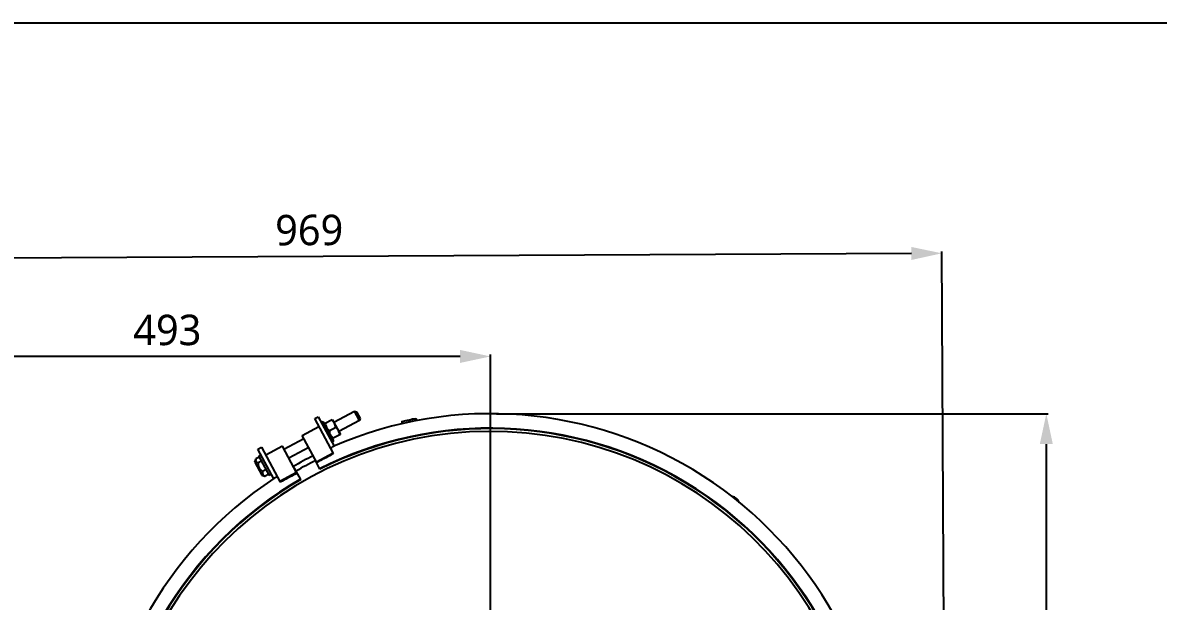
# Model space of a CAD drawing. Header units: millimetres. Extents: x 0 to 2800, y 0 to 1980.
# Drawn here: x 450 to 1320, y 1536 to 1980 of the extents above; entities that cross this region are included whole.
import ezdxf

# ---------------------------------------------------------------- set-up
doc = ezdxf.new("R2010")
doc.units = ezdxf.units.MM
doc.header["$LTSCALE"] = 154
doc.header["$PDMODE"] = 3
doc.header["$PDSIZE"] = 8
doc.layers.get('0').update_dxf_attribs({"linetype": 'CONTINUOUS'})
doc.layers.get('Defpoints').update_dxf_attribs({"linetype": 'CONTINUOUS'})
doc.styles.get("Standard").update_dxf_attribs({"font": 'msjhl.ttc'})
doc.dimstyles.new('DIMSTYLE_3', dxfattribs={"dimtxt": 23.333333, "dimasz": 23.333333, "dimexe": 1.5, "dimexo": 1, "dimgap": 0.875, "dimtad": 1, "dimdsep": 46, "dimtxsty": 'Standard', "dimblk": '_FILLED', "dimblk1": '_FILLED', "dimblk2": '_FILLED', "dimcen": 0.09, "dimazin": 2, "dimtp": 0.01, "dimtm": 0.01, "dimtfac": 1, "dimtofl": 0, "dimtmove": 0, "dimatfit": 3, "dimldrblk": '_FILLED', "dimfxl": 1, "dimtolj": 1, "dimarcsym": 0})
doc.dimstyles.new('DIMSTYLE_4', dxfattribs={"dimtxt": 23.333333, "dimasz": 23.333333, "dimexe": 1.5, "dimexo": 1, "dimgap": 0.875, "dimtad": 1, "dimdec": 0, "dimdsep": 46, "dimtxsty": 'Standard', "dimblk": '_FILLED', "dimblk1": '_FILLED', "dimblk2": '_FILLED', "dimcen": 0.09, "dimazin": 2, "dimtp": 0.01, "dimtm": 0.01, "dimtfac": 1, "dimtdec": 0, "dimtofl": 0, "dimtmove": 0, "dimatfit": 3, "dimldrblk": '_FILLED', "dimfxl": 1, "dimtolj": 1, "dimarcsym": 0})

# ---------------------------------------------------------------- blocks, each defined once
blk = doc.blocks.new('_FILLED')
at = {"color": 0, "linetype": 'ByBlock'}
blk.add_solid([(0, 0), (-1, 0.214), (-1, -0.214)], dxfattribs=at)
blk = doc.blocks.new('*D104')
at = {"color": 0, "linetype": 'Continuous', "lineweight": -2}
for p, q in [((315.23, 1385.38), (315.23, 1725.68)), ((785.35, 1724.18), (338.56, 1724.18)), ((808.68, 1383.77), (808.68, 1725.68))]:
    blk.add_line(p, q, dxfattribs=at)
at = {"layer": 'Defpoints', "color": 0}
for p in [(315.23, 1724.18), (315.23, 1384.38), (808.68, 1382.77)]:
    blk.add_point(p, dxfattribs=at)
at = {"color": 0, "linetype": 'ByBlock', "lineweight": -2, "xscale": 23.3333333333, "yscale": 23.3333333333, "zscale": 23.3333333333, "rotation": 180}
blk.add_blockref('_FILLED', (315.23, 1724.18), dxfattribs=at)
at = {"color": 0, "linetype": 'ByBlock', "lineweight": -2, "xscale": 23.3333333333, "yscale": 23.3333333333, "zscale": 23.3333333333}
blk.add_blockref('_FILLED', (808.68, 1724.18), dxfattribs=at)
at = {"color": 0, "insert": (561.12, 1756.17), "char_height": 23.333, "attachment_point": 2, "line_spacing_factor": 0.9}
blk.add_mtext('\\A1;493', dxfattribs=at)
blk = doc.blocks.new('*D105')
at = {"color": 0, "linetype": 'Continuous', "lineweight": -2}
for p, q in [((1131.11, 1803.11), (208.58, 1798.44)), ((1156.53, 1391.65), (1154.44, 1804.73)), ((187.21, 1410.6), (185.24, 1799.82))]:
    blk.add_line(p, q, dxfattribs=at)
at = {"layer": 'Defpoints', "color": 0}
for p in [(185.24, 1798.32), (187.21, 1409.6), (1156.54, 1390.65)]:
    blk.add_point(p, dxfattribs=at)
at = {"color": 0, "linetype": 'ByBlock', "lineweight": -2, "xscale": 23.3333333333, "yscale": 23.3333333333, "zscale": 23.3333333333}
for p, rotation in [((185.24, 1798.32), 180.2904615762), ((1154.44, 1803.23), 0.2904615762000063)]:
    blk.add_blockref('_FILLED', p, dxfattribs=dict(at, rotation=rotation))
at = {"color": 0, "insert": (669.75, 1832.76), "char_height": 23.333, "attachment_point": 2, "rotation": 0.29046, "line_spacing_factor": 0.9}
blk.add_mtext('\\A1;969', dxfattribs=at)
blk = doc.blocks.new('*D106')
at = {"color": 0, "linetype": 'Continuous', "lineweight": -2}
for p, q in [((813.27, 1680.3), (1235.98, 1680.3)), ((1234.48, 1656.96), (1234.48, 1100.86)), ((825.21, 1077.52), (1235.98, 1077.52))]:
    blk.add_line(p, q, dxfattribs=at)
at = {"layer": 'Defpoints', "color": 0}
for p in [(812.27, 1680.3), (824.21, 1077.52), (1234.48, 1077.52)]:
    blk.add_point(p, dxfattribs=at)
at = {"color": 0, "linetype": 'ByBlock', "lineweight": -2, "xscale": 23.3333333333, "yscale": 23.3333333333, "zscale": 23.3333333333}
for p, rotation in [((1234.48, 1680.3), 89.99999999999999), ((1234.48, 1077.52), 270)]:
    blk.add_blockref('_FILLED', p, dxfattribs=dict(at, rotation=rotation))
at = {"color": 0, "insert": (1202.5, 1395.65), "char_height": 23.333, "attachment_point": 2, "rotation": 90, "line_spacing_factor": 0.9}
blk.add_mtext('\\A1;600', dxfattribs=at)

msp = doc.modelspace()

# ---------------------------------------------------------------- linework, layer by layer
at = {"linetype": 'Continuous'}
for p, q in [((0, 1980), (2800, 1980)), ((688.7002, 1673.6836), (704.6177, 1682.2357)), ((708.4032, 1675.1898), (704.6177, 1682.2357)), ((704.6177, 1682.2357), (705.9718, 1681.8282)), ((705.9718, 1681.8282), (708.811, 1676.5438)), ((664.4896, 1663.5149), (677.298, 1670.3965)), ((673.985, 1676.5628), (676.6278, 1677.9827)), ((688.4196, 1649.6965), (673.985, 1676.5628)), ((676.6293, 1677.9798), (688.816, 1655.2973)), ((678.9942, 1673.5781), (680.5798, 1674.4301)), ((688.6257, 1659.4546), (680.5798, 1674.4301)), ((681.5281, 1672.6691), (687.5149, 1675.8857)), ((687.5181, 1675.8837), (693.6678, 1664.4376)), ((708.4032, 1675.1898), (692.4857, 1666.6377)), ((708.811, 1676.5438), (708.4032, 1675.1898)), ((740.7657, 1674.3372), (751.5257, 1676.6015)), ((740.7792, 1673.8381), (741.047, 1672.5654)), ((740.9546, 1673.875), (741.2215, 1672.6067)), ((746.6611, 1673.8903), (746.4222, 1675.0255)), ((751.7145, 1676.1392), (751.982, 1674.8682)), ((675.5913, 1642.8519), (664.4896, 1663.5149)), ((685.1157, 1667.2182), (690.0798, 1669.8852)), ((693.6677, 1664.4339), (687.6808, 1661.2173)), ((630.5294, 1653.2153), (633.1721, 1654.6351)), ((642.7494, 1630.4707), (630.5294, 1653.2153)), ((633.1721, 1654.6351), (647.6155, 1627.7522)), ((649.2935, 1655.3504), (636.4851, 1648.4688)), ((660.3966, 1634.6846), (649.2935, 1655.3504)), ((650.4771, 1653.1474), (665.6732, 1661.3119)), ((669.4588, 1654.266), (654.2626, 1646.1015)), ((686.124, 1653.9692), (686.5772, 1654.195)), ((686.5772, 1654.195), (687.0287, 1654.4191)), ((687.0401, 1658.6027), (688.6257, 1659.4546)), ((628.2324, 1643.123), (628.884, 1645.2879)), ((628.9153, 1645.3889), (628.8831, 1645.2876)), ((628.9153, 1645.3889), (628.9219, 1645.4089)), ((628.9284, 1645.4289), (628.9351, 1645.4489)), ((628.9418, 1645.4689), (628.9486, 1645.4888)), ((628.9554, 1645.5088), (628.9624, 1645.5288)), ((628.9694, 1645.5488), (628.9764, 1645.5687)), ((631.7839, 1647.0771), (628.9764, 1645.5687)), ((631.3102, 1647.9588), (632.8958, 1648.8107)), ((639.356, 1632.9834), (631.3153, 1647.9493)), ((675.3392, 1643.3211), (688.1476, 1650.2027)), ((688.4196, 1649.6965), (686.641, 1648.7409)), ((628.2324, 1643.123), (633.6242, 1633.0873)), ((633.3942, 1644.0798), (630.5868, 1642.5714)), ((636.9435, 1637.4738), (634.136, 1635.9654)), ((663.4262, 1629.8856), (658.4722, 1638.457)), ((677.9894, 1637.7571), (675.2156, 1643.2588)), ((633.6248, 1633.0863), (635.7897, 1632.4347)), ((635.8912, 1632.405), (635.9115, 1632.3994)), ((635.9318, 1632.3939), (635.9521, 1632.3884)), ((635.9725, 1632.383), (635.9929, 1632.3776)), ((636.0133, 1632.3723), (636.0338, 1632.3671)), ((636.0543, 1632.3619), (636.0749, 1632.3567)), ((638.8823, 1633.8651), (636.0749, 1632.3567)), ((639.356, 1632.9834), (640.9417, 1633.8353)), ((660.143, 1635.1567), (647.3346, 1628.2751)), ((658.9746, 1633.9161), (660.3966, 1634.6846))]:
    msp.add_line(p, q, dxfattribs=at)
for centre, radius, start, end in [((808.5921, 1378.7186), 301.6, 1.1456181, 113.4188795), ((746.9036, 1663.6155), 11.8594, 116.8552673, 120.1076072), ((745.0402, 1662.4945), 12.607, 83.7062105, 85.0854126), ((752.4562, 1664.8329), 11.8447, 119.0281423, 120.6251089), ((750.3889, 1669.3043), 6.9067, 99.4970159, 101.8783561), ((750.4321, 1669.0335), 7.1809, 94.7982029, 99.4809514), ((808.5921, 1378.7186), 288, 1.1851624, 179.3936138), ((808.5921, 1378.7186), 290.4917, 1.1781546, 116.7564367), ((808.5921, 1378.7186), 290.1, 1.1793533, 116.7564367), ((694.7452, 1677.4428), 14.0452, 224.32168, 226.716867), ((698.9579, 1669.6041), 14.0463, 189.7796081, 192.1744266), ((824.7618, 1376.4424), 310.2281, 116.1728977, 116.3577028), ((807.4363, 1411.6982), 270.9452, 115.9637211, 116.173246), ((808.5921, 1378.7186), 301.6, 116.7617644, 120.0270155), ((808.5921, 1378.7186), 297.5, 116.7655098, 120.0146121), ((2661.6617, -2070.3715), 4210.998, 117.9703693, 118.1407338), ((808.5921, 1378.7186), 301.6, 123.3728039, 179.4355391), ((808.5921, 1378.7186), 290.4917, 120.0264367, 179.4025564), ((808.5921, 1378.7186), 290.1, 120.0264367, 179.4013572), ((637.7767, 1637.4738), 5.3917, 246.6181245, 248.4545166), ((637.9562, 1637.9254), 5.8776, 248.443834, 249.4714595), ((638.1497, 1638.4458), 6.4329, 249.4825946, 251.1835083), ((764.2749, 1427.5617), 236.5174, 120.3136525, 120.9180783), ((2664.8992, -2076.2271), 4217.6885, 118.3982998, 118.5738632), ((993.1051, 1610.2774), 6.5, 18.0198353, 84.6456542)]:
    msp.add_arc(centre, radius, start, end, dxfattribs=at)
for points in [[(682.0394, 1672.944), (682.227, 1671.8596), (682.545, 1670.7756), (683.0659, 1669.8062)], [(689.0533, 1673.0231), (688.5324, 1673.9925), (687.8041, 1674.8561), (687.0034, 1675.611)], [(690.0798, 1669.8852), (689.8922, 1670.9696), (689.5741, 1672.0536), (689.0533, 1673.0231)], [(743.5873, 1674.931), (742.8796, 1674.782), (742.1917, 1674.5219), (741.5462, 1674.1959)], [(746.1202, 1675.0552), (745.278, 1675.1274), (744.4145, 1675.105), (743.5873, 1674.931)], [(747.5599, 1675.6108), (747.2693, 1675.4852), (746.9855, 1675.3433), (746.7086, 1675.1897)], [(748.9672, 1676.0631), (748.485, 1675.9616), (748.0122, 1675.8062), (747.5599, 1675.6108)], [(751.7145, 1676.1392), (751.0911, 1676.214), (750.4572, 1676.242), (749.8315, 1676.1892)], [(683.0659, 1669.8062), (683.495, 1669.0075), (684.0638, 1668.2786), (684.6968, 1667.6296)], [(685.2275, 1666.6419), (685.307, 1666.2744), (685.4027, 1665.9098), (685.5188, 1665.5523)], [(686.1423, 1664.0803), (686.6631, 1663.1108), (687.3915, 1662.2472), (688.1921, 1661.4922)], [(692.1297, 1667.2972), (691.6088, 1668.2666), (690.8805, 1669.1302), (690.0798, 1669.8852)], [(693.1562, 1664.1592), (692.9686, 1665.2437), (692.6505, 1666.3277), (692.1297, 1667.2972)], [(630.1932, 1642.6831), (630.3229, 1642.641), (630.4544, 1642.6043), (630.5868, 1642.5714)], [(634.136, 1635.9654), (634.0975, 1635.8139), (634.0635, 1635.661), (634.0362, 1635.5071)], [(644.8966, 1631.7414), (645.0426, 1631.8268), (645.1887, 1631.9121), (645.3348, 1631.9973)]]:
    msp.add_open_spline(points, degree=3, dxfattribs=at)
for points, knots in [([(740.7657, 1674.3372), (740.7201, 1674.3276), (740.7823, 1674.0778), (740.766, 1673.9578), (740.7792, 1673.8381)], [0, 0, 0, 0, 0.2791158, 1, 1, 1, 1]), ([(740.9546, 1673.875), (740.9184, 1673.9899), (740.8551, 1674.0931), (740.8114, 1674.3468), (740.7657, 1674.3372)], [0, 0, 0, 0, 0.7208943, 1, 1, 1, 1]), ([(751.5257, 1676.6015), (751.5714, 1676.6111), (751.6151, 1676.3574), (751.6784, 1676.2542), (751.7145, 1676.1392)], [0, 0, 0, 0, 0.2791158, 1, 1, 1, 1]), ([(628.8838, 1645.2878), (628.7247, 1644.7598), (628.5408, 1643.4791), (629.6781, 1642.8504), (630.1932, 1642.6831)], [0, 0, 0, 0, 0.50452892, 1, 1, 1, 1]), ([(630.5868, 1642.5714), (630.6241, 1641.2779), (631.0997, 1638.5906), (633.078, 1636.7105), (634.136, 1635.9654)], [0, 0, 0, 0, 0.50000298, 1, 1, 1, 1]), ([(634.0362, 1635.5071), (633.9295, 1634.9059), (633.9361, 1633.5329), (635.0767, 1632.7673), (635.637, 1632.5249)], [0, 0, 0, 0, 0.50001559, 1, 1, 1, 1])]:
    msp.add_open_spline(points, degree=3, knots=knots, dxfattribs=at)

# ---------------------------------------------------------------- dimensions: what is measured, and where the dimension line sits
for base, p1, p2, angle, picture, middle in [((185.2444, 1798.3169), (1156.5361, 1390.6493), (187.215, 1409.6011), 180.2904616, '*D105', (669.9141, 1800.774)), ((315.2302, 1724.1801), (808.6813, 1382.7726), (315.2302, 1384.3842), 180, '*D104', (561.1175, 1724.1801))]:
    dim = msp.add_linear_dim(base=base, p1=p1, p2=p2, angle=angle, dimstyle='DIMSTYLE_4', dxfattribs=at)
    dim.commit()
    dim.dimension.update_dxf_attribs({"geometry": picture, "text_midpoint": middle, "dimtype": 160})
dim = msp.add_linear_dim(base=(1234.4845, 1077.5232), p1=(812.271, 1680.2961), p2=(824.2087, 1077.5232), angle=270, text='600', dimstyle='DIMSTYLE_3', override={"dimtxsty": 'Standard'}, dxfattribs=at)
dim.commit()
dim.dimension.update_dxf_attribs({"geometry": '*D106', "text_midpoint": (1234.4845, 1395.6549), "dimtype": 160})

doc.saveas('drawing.dxf')
